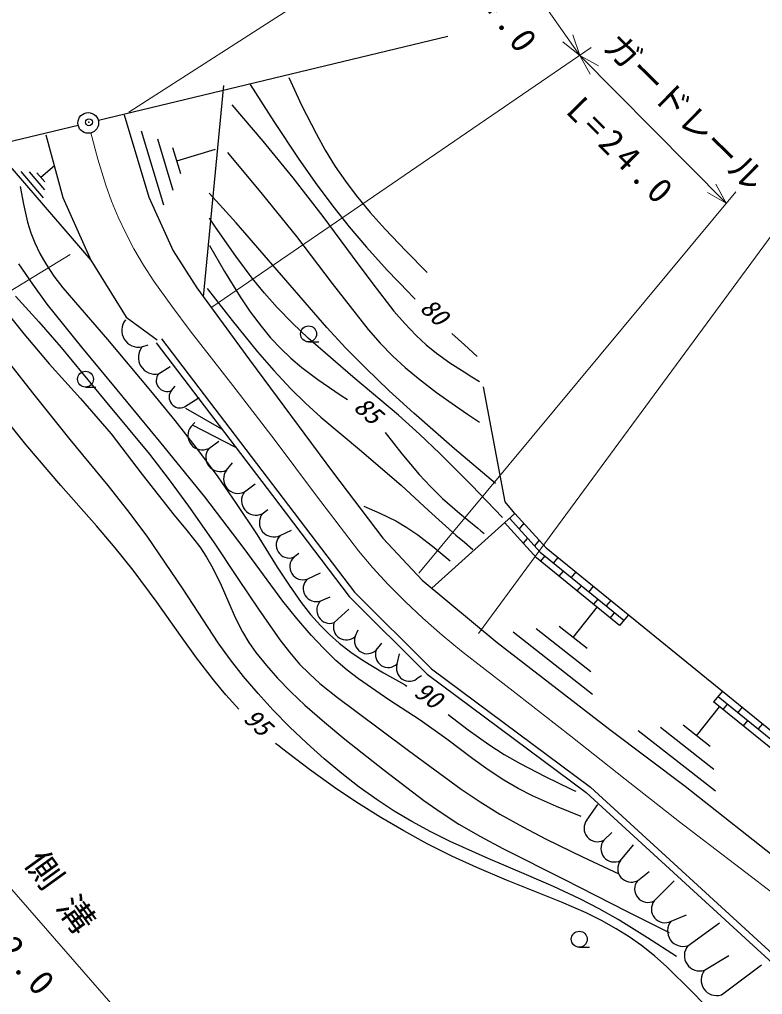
# Model space of a CAD drawing. Units: millimetres, scale not verified. Extents: x 40000 to 680000, y 20000 to 380000.
# Drawn here: x 93946 to 147507, y 261663 to 331992 of the extents above; entities that cross this region are included whole.
import ezdxf
from ezdxf.enums import TextEntityAlignment as Align

# ---------------------------------------------------------------- set-up
doc = ezdxf.new("R2010")
doc.units = ezdxf.units.MM
doc.header["$LTSCALE"] = 1000
doc.header["$PDMODE"] = 32
doc.header["$PDSIZE"] = 500
doc.linetypes.add('CHAIN', pattern=[18.5, 12, -1.5, 3.5, -1.5])
for name, color, linetype, lineweight in [('M-BGD', 7, 'Continuous', 25), ('M-BMK', 2, 'CHAIN', 13), ('M-BMK-OTRS', 5, 'Continuous', 25), ('M-BMK-SRVR', 3, 'Continuous', 25), ('M-STR-HTXT', 7, 'Continuous', 13)]:
    doc.layers.add(name, color=color, linetype=linetype, lineweight=lineweight)
doc.layers.add('M-OTRS', color=6, linetype='Continuous')
doc.styles.add('ＭＳ ゴシック', font='')
doc.styles.get('ＭＳ ゴシック').set_extended_font_data('MS Gothic')

msp = doc.modelspace()

# ---------------------------------------------------------------- linework, layer by layer
at = {"layer": 'M-BGD'}
for p, q in [((113352, 327808), (114310, 325770)), ((107211, 311988), (108682, 327234)), ((110569, 327315), (112272, 324631)), ((109261, 325841), (111477, 323224)), ((114310, 325770), (115320, 323766)), ((101494, 325108), (103277, 319179)), ((112272, 324631), (114026, 321979)), ((95839, 323666), (97073, 319150)), ((104345, 318600), (102740, 323936)), ((115320, 323766), (115988, 322564)), ((91991, 322860), (99083, 314636)), ((103888, 323375), (104997, 319688)), ((111477, 323224), (113648, 320567)), ((105568, 320854), (105003, 322731)), ((105285, 321792), (108074, 322631)), ((108936, 322404), (111438, 319399)), ((115988, 322564), (116706, 321396)), ((95488, 320609), (96473, 321458)), ((114026, 321979), (115252, 320236)), ((95685, 319136), (94061, 321020)), ((94631, 321000), (95753, 319699)), ((95774, 320278), (95202, 320940)), ((116706, 321396), (117437, 320332)), ((113648, 320567), (115802, 317775)), ((115252, 320236), (116532, 318521)), ((117437, 320332), (118223, 319294)), ((94000, 319952), (94233, 318660)), ((94000, 319952), (94233, 318660)), ((108598, 318394), (107628, 319457)), ((111438, 319399), (113904, 316342)), ((94233, 318660), (94525, 317382)), ((94233, 318660), (94525, 317382)), ((97073, 319150), (99083, 314636)), ((103277, 319179), (105013, 315303)), ((118223, 319294), (119234, 318073)), ((109562, 317328), (108598, 318394)), ((116532, 318521), (117719, 317025)), ((119234, 318073), (120302, 316878)), ((94525, 317382), (94759, 316615)), ((94525, 317382), (94759, 316615)), ((108016, 317093), (107630, 317656)), ((112835, 313549), (109562, 317328)), ((115802, 317775), (117922, 314929)), ((94759, 316615), (95049, 315871)), ((94759, 316615), (95049, 315871)), ((108403, 316530), (108016, 317093)), ((109540, 314916), (108403, 316530)), ((117719, 317025), (118958, 315561)), ((120302, 316878), (121807, 315297)), ((95049, 315871), (95417, 315108)), ((95049, 315871), (95417, 315108)), ((113904, 316342), (116473, 312960)), ((95417, 315108), (95845, 314360)), ((95417, 315108), (95845, 314360)), ((105013, 315303), (106730, 312648)), ((107631, 315692), (108713, 313823)), ((118958, 315561), (120457, 313915)), ((121807, 315297), (123345, 313738)), ((99083, 314636), (101640, 310532)), ((110722, 313342), (109540, 314916)), ((117922, 314929), (119407, 312925)), ((94896, 312896), (93891, 314361)), ((95845, 314360), (96425, 313486)), ((95845, 314360), (96425, 313486)), ((108713, 313823), (109845, 311988)), ((120457, 313915), (122007, 312302)), ((96425, 313486), (97065, 312630)), ((96425, 313486), (97065, 312630)), ((111603, 312262), (110722, 313342)), ((116095, 309774), (112835, 313549)), ((95950, 311469), (94896, 312896)), ((97065, 312630), (100279, 308905)), ((97065, 312630), (100279, 308905)), ((106730, 312648), (110519, 307450)), ((107469, 312582), (109267, 310286)), ((116473, 312960), (119086, 309620)), ((119407, 312925), (120941, 310954)), ((122007, 312302), (122237, 312066)), ((93658, 312047), (95341, 310196)), ((109845, 311988), (110577, 310909)), ((112529, 311222), (111603, 312262)), ((122237, 312066), (122467, 311830)), ((92487, 311511), (94262, 309312)), ((98447, 308348), (95950, 311469)), ((110577, 310909), (111358, 309863)), ((113625, 310096), (112529, 311222)), ((120941, 310954), (121720, 310052)), ((95341, 310196), (96958, 308328)), ((101640, 310532), (103877, 308891)), ((109267, 310286), (111113, 308026)), ((111358, 309863), (112042, 309041)), ((114759, 309017), (113625, 310096)), ((117465, 308294), (116095, 309774)), ((119086, 309620), (119944, 308650)), ((121720, 310052), (122539, 309195)), ((94262, 309312), (96082, 307152)), ((100279, 308905), (103385, 305215)), ((100279, 308905), (103385, 305215)), ((104189, 308963), (112570, 297956)), ((112042, 309041), (112776, 308253)), ((117986, 306212), (114759, 309017)), ((122539, 309195), (123251, 308532)), ((125100, 309351), (126023, 308516)), ((96958, 308328), (100127, 304497)), ((100984, 305275), (98447, 308348)), ((102775, 308381), (103224, 308531)), ((103791, 308660), (112172, 297653)), ((112776, 308253), (113514, 307553)), ((114784, 308738), (115530, 308739)), ((118877, 306857), (117465, 308294)), ((119944, 308650), (120850, 307717)), ((123251, 308532), (124003, 307915)), ((126023, 308516), (126949, 307685)), ((110519, 307450), (116517, 299368)), ((111113, 308026), (112288, 306676)), ((113514, 307553), (114303, 306889)), ((120850, 307717), (121754, 306881)), ((124003, 307915), (124973, 307220)), ((94905, 305061), (93254, 307190)), ((96082, 307152), (98336, 304648)), ((103974, 306436), (104797, 306961)), ((112288, 306676), (113511, 305362)), ((114303, 306889), (115458, 306019)), ((120604, 305196), (118877, 306857)), ((121754, 306881), (122699, 306089)), ((124973, 307220), (125990, 306566)), ((115458, 306019), (116666, 305185)), ((121260, 303445), (117986, 306212)), ((122699, 306089), (124015, 305082)), ((125990, 306566), (126546, 306226)), ((126546, 306226), (127114, 305884)), ((98705, 305476), (99452, 305477)), ((104164, 301429), (100984, 305275)), ((104910, 305240), (105172, 305539)), ((113511, 305362), (114571, 304307)), ((128950, 297211), (127398, 305504)), ((97595, 301699), (94905, 305061)), ((98336, 304648), (100549, 302100)), ((103385, 305215), (105143, 303064)), ((103385, 305215), (105143, 303064)), ((105846, 304043), (106893, 304717)), ((116666, 305185), (117127, 304877)), ((117127, 304877), (117589, 304570)), ((122367, 303584), (120604, 305196)), ((124015, 305082), (125374, 304119)), ((100127, 304497), (103306, 300636)), ((105910, 303947), (108510, 302463)), ((114571, 304307), (115672, 303296)), ((125374, 304119), (126239, 303529)), ((94397, 301333), (92675, 303488)), ((115672, 303296), (118594, 300858)), ((122776, 302088), (121260, 303445)), ((125294, 301031), (122367, 303584)), ((126239, 303529), (127116, 302938)), ((105143, 303064), (106855, 300876)), ((105143, 303064), (106855, 300876)), ((106296, 302622), (106595, 302922)), ((109537, 301114), (106405, 302732)), ((100549, 302100), (102789, 299163)), ((120313, 302192), (121516, 300665)), ((124241, 300695), (122776, 302088)), ((96919, 298385), (94397, 301333)), ((100330, 298377), (97595, 301699)), ((107311, 297569), (104164, 301429)), ((107584, 301052), (108317, 301576)), ((128265, 298520), (125294, 301031)), ((103306, 300636), (104740, 298788)), ((106855, 300876), (108235, 299006)), ((106855, 300876), (108235, 299006)), ((118594, 300858), (121479, 298371)), ((121516, 300665), (122762, 299181)), ((126524, 298398), (124241, 300695)), ((108872, 299481), (109290, 300005)), ((102789, 299163), (105085, 296250)), ((108235, 299006), (109576, 297087)), ((108235, 299006), (109576, 297087)), ((116517, 299368), (120142, 294575)), ((122762, 299181), (123580, 298296)), ((99487, 295475), (96919, 298385)), ((101763, 296566), (100330, 298377)), ((104740, 298788), (106132, 296896)), ((110160, 297911), (110937, 298510)), ((121479, 298371), (123421, 296568)), ((123580, 298296), (124442, 297452)), ((128757, 296065), (126524, 298398)), ((110142, 293832), (107311, 297569)), ((112172, 297653), (117722, 290360)), ((112570, 297956), (118100, 290690)), ((106132, 296896), (107930, 294305)), ((109576, 297087), (111071, 294816)), ((109576, 297087), (111071, 294816)), ((118773, 296877), (119933, 296376)), ((124442, 297452), (125693, 296349)), ((129653, 296369), (128950, 297211)), ((103142, 294727), (101763, 296566)), ((105085, 296250), (106033, 295118)), ((111448, 296341), (111836, 296640)), ((119933, 296376), (121072, 295819)), ((123421, 296568), (125409, 294804)), ((123678, 290961), (129653, 296369)), ((125693, 296349), (126987, 295289)), ((129653, 296369), (131904, 293881)), ((100837, 293892), (99487, 295475)), ((121072, 295819), (121877, 295346)), ((128912, 295698), (131214, 293153)), ((129266, 296018), (131482, 293569)), ((130296, 295659), (129962, 295248)), ((105735, 290898), (103142, 294727)), ((106033, 295118), (106936, 293947)), ((111071, 294816), (112531, 292487)), ((111071, 294816), (112531, 292487)), ((112735, 294770), (113558, 295145)), ((121877, 295346), (122659, 294816)), ((122659, 294816), (123842, 293909)), ((125409, 294804), (126019, 294287)), ((126987, 295289), (127214, 295107)), ((127214, 295107), (127449, 294919)), ((107930, 294305), (109685, 291671)), ((120142, 294575), (122982, 291542)), ((126019, 294287), (126631, 293772)), ((130543, 294561), (130257, 294211)), ((131406, 294432), (131072, 294022)), ((102140, 292272), (100837, 293892)), ((106936, 293947), (107436, 293206)), ((112940, 290042), (110142, 293832)), ((113709, 293200), (114083, 293499)), ((123842, 293909), (124995, 292953)), ((131482, 293569), (137515, 288663)), ((131819, 293301), (131506, 292916)), ((131904, 293881), (151594, 277869)), ((107436, 293206), (107889, 292424)), ((137205, 288282), (131214, 293153)), ((132759, 293186), (132438, 292791)), ((103867, 289928), (102140, 292272)), ((107889, 292424), (108482, 291193)), ((112531, 292487), (113374, 291189)), ((112531, 292487), (113374, 291189)), ((114683, 291629), (115655, 292078)), ((133136, 292203), (132836, 291834)), ((134041, 292144), (133720, 291749)), ((108482, 291193), (109028, 289921)), ((109685, 291671), (111170, 289451)), ((113374, 291189), (114260, 289935)), ((113374, 291189), (114260, 289935)), ((122982, 291542), (128368, 287043)), ((134448, 291171), (134131, 290781)), ((108278, 287033), (105735, 290898)), ((118100, 290690), (123654, 285143)), ((135312, 291110), (134991, 290716)), ((105542, 287554), (103867, 289928)), ((109028, 289921), (109496, 288855)), ((113938, 288786), (112940, 290042)), ((114260, 289935), (114930, 289083)), ((114260, 289935), (114930, 289083)), ((115657, 290058), (116330, 290358)), ((117722, 290360), (123326, 284763)), ((135635, 290184), (135329, 289807)), ((136570, 290087), (136249, 289692)), ((111170, 289451), (112714, 287250)), ((114930, 289083), (115642, 288274)), ((114930, 289083), (115642, 288274)), ((116630, 288488), (117677, 289461)), ((133861, 287414), (135578, 289605)), ((136822, 289197), (136526, 288833)), ((137836, 289057), (137205, 288282)), ((109496, 288855), (110022, 287811)), ((114979, 287575), (113938, 288786)), ((110022, 287811), (110481, 287052)), ((115642, 288274), (116289, 287626)), ((115642, 288274), (116289, 287626)), ((118146, 287497), (118351, 287965)), ((135255, 283306), (129539, 287788)), ((131184, 288052), (135133, 284956)), ((134866, 286626), (132855, 288202)), ((106708, 285940), (105542, 287554)), ((109166, 285800), (108278, 287033)), ((110481, 287052), (110991, 286325)), ((112714, 287250), (113406, 286355)), ((115849, 286648), (114979, 287575)), ((116289, 287626), (116985, 287016)), ((116289, 287626), (116985, 287016)), ((116985, 287016), (117831, 286365)), ((116985, 287016), (117831, 286365)), ((119662, 286507), (120073, 286994)), ((128368, 287043), (136497, 280784)), ((110991, 286325), (111741, 285387)), ((113406, 286355), (114141, 285502)), ((116759, 285766), (115849, 286648)), ((117831, 286365), (118719, 285758)), ((117831, 286365), (118719, 285758)), ((121177, 285517), (121345, 286246)), ((107920, 284366), (106708, 285940)), ((110102, 284602), (109166, 285800)), ((117557, 285069), (116759, 285766)), ((118719, 285758), (120179, 284867)), ((118719, 285758), (120179, 284867)), ((111741, 285387), (112544, 284480)), ((114141, 285502), (114847, 284787)), ((118386, 284425), (117557, 285069)), ((120179, 284867), (121689, 284017)), ((120179, 284867), (121689, 284017)), ((123654, 285143), (135103, 276618)), ((108822, 283286), (107920, 284366)), ((111142, 283371), (110102, 284602)), ((112544, 284480), (113502, 283489)), ((114847, 284787), (115602, 284107)), ((120579, 282916), (118386, 284425)), ((122693, 284526), (122918, 284676)), ((123326, 284763), (134784, 276233)), ((113502, 283489), (114503, 282541)), ((115602, 284107), (116873, 283085)), ((121689, 284017), (121778, 283967)), ((121689, 284017), (121778, 283967)), ((121778, 283967), (121876, 283913)), ((121778, 283967), (121876, 283913)), ((144613, 283547), (143982, 282771)), ((109768, 282248), (108822, 283286)), ((112227, 282179), (111142, 283371)), ((116873, 283085), (118195, 282099)), ((122822, 281447), (120579, 282916)), ((151223, 276882), (143982, 282771)), ((144302, 283165), (151411, 277383)), ((113420, 280962), (112227, 282179)), ((114503, 282541), (115926, 281296)), ((118195, 282099), (121981, 279252)), ((142758, 280315), (144411, 282422)), ((144970, 282616), (144652, 282225)), ((146031, 282393), (145720, 282011)), ((124741, 280075), (122822, 281447)), ((124850, 281857), (126295, 280749)), ((124850, 281857), (126295, 280749)), ((146446, 281441), (146116, 281035)), ((114656, 279788), (113420, 280962)), ((115926, 281296), (117400, 280088)), ((126295, 280749), (127780, 279686)), ((126295, 280749), (127780, 279686)), ((136497, 280784), (141929, 276694)), ((144114, 276319), (138555, 280678)), ((140155, 280935), (143996, 277923)), ((143736, 279548), (141781, 281081)), ((147501, 281197), (147191, 280816)), ((117400, 280088), (120229, 277852)), ((126620, 278658), (124741, 280075)), ((112664, 279569), (112402, 279771)), ((112925, 279367), (112664, 279569)), ((114859, 277894), (112925, 279367)), ((115904, 278667), (114656, 279788)), ((121981, 279252), (125781, 276468)), ((127780, 279686), (128889, 278978)), ((127780, 279686), (128889, 278978)), ((117191, 277592), (115904, 278667)), ((127729, 277860), (126620, 278658)), ((128889, 278978), (130030, 278322)), ((128889, 278978), (130030, 278322)), ((116819, 276478), (114859, 277894)), ((120229, 277852), (123092, 275665)), ((128868, 277115), (127729, 277860)), ((130030, 278322), (131831, 277385)), ((130030, 278322), (131831, 277385)), ((118437, 276627), (117191, 277592)), ((129885, 276532), (128868, 277115)), ((131831, 277385), (133663, 276499)), ((131831, 277385), (133663, 276499)), ((118384, 275428), (116819, 276478)), ((119717, 275712), (118437, 276627)), ((125781, 276468), (127158, 275552)), ((130924, 276005), (129885, 276532)), ((133663, 276499), (133854, 276409)), ((133663, 276499), (133854, 276409)), ((133854, 276409), (134044, 276318)), ((133854, 276409), (134044, 276318)), ((135103, 276618), (150095, 262877)), ((141929, 276694), (149153, 270987)), ((120955, 274899), (119717, 275712)), ((132668, 275224), (130924, 276005)), ((134784, 276233), (149796, 262473)), ((119982, 274427), (118384, 275428)), ((123092, 275665), (124339, 274787)), ((127158, 275552), (128577, 274680)), ((134444, 274495), (132668, 275224)), ((134843, 274249), (135629, 275374)), ((121647, 273457), (119982, 274427)), ((122223, 274138), (120955, 274899)), ((124339, 274787), (125628, 273954)), ((128577, 274680), (130230, 273747)), ((123592, 273394), (122223, 274138)), ((125628, 273954), (127190, 273049)), ((130230, 273747), (131921, 272860)), ((123344, 272538), (121647, 273457)), ((124989, 272704), (123592, 273394)), ((127190, 273049), (128784, 272195)), ((136058, 272790), (136642, 273352)), ((125108, 271652), (123344, 272538)), ((127730, 271479), (124989, 272704)), ((128784, 272195), (133239, 269947)), ((131921, 272860), (134526, 271588)), ((137272, 271330), (138215, 272454)), ((126905, 270817), (125108, 271652)), ((130498, 270306), (127730, 271479)), ((134526, 271588), (137153, 270363)), ((129050, 269902), (126905, 270817)), ((132435, 269463), (130498, 270306)), ((138487, 269870), (139340, 270544)), ((131217, 269044), (129050, 269902)), ((134344, 268567), (132435, 269463)), ((133239, 269947), (137694, 267685)), ((139701, 268410), (141139, 269871)), ((133018, 268321), (131217, 269044)), ((134784, 267549), (133018, 268321)), ((135735, 267846), (134344, 268567)), ((135891, 267004), (134784, 267549)), ((137097, 267073), (135735, 267846)), ((137694, 267685), (139238, 266905)), ((140916, 266950), (142039, 267400)), ((136965, 266409), (135891, 267004)), ((139222, 265759), (137097, 267073)), ((139238, 266905), (140783, 266126)), ((142125, 265181), (144399, 266840)), ((137890, 265826), (136965, 266409)), ((138781, 265192), (137890, 265826)), ((139713, 264446), (138781, 265192)), ((141310, 264398), (139222, 265759)), ((134299, 265075), (135045, 265076)), ((140605, 263655), (139713, 264446)), ((143334, 263412), (145075, 264480)), ((144543, 261643), (147435, 263808)), ((142406, 261886), (140605, 263655)), ((144171, 260068), (142406, 261886))]:
    msp.add_line(p, q, dxfattribs=at)
for centre in [(114784, 309312), (98705, 306050), (134299, 265649)]:
    msp.add_circle(centre, 574, dxfattribs=at)
for centre, radius, start, end in [((102530, 309571), 1215, 141.62454, 281.66488), ((103728, 307627), 1215, 141.62454, 281.66488), ((104577, 305944), 779, 140.71627, 295.35556), ((105512, 304747), 779, 140.71627, 295.35556), ((107129, 301992), 1044, 142.89486, 295.81771), ((108417, 300422), 1044, 142.89486, 295.81771), ((109705, 298851), 1044, 142.89486, 295.81771), ((110993, 297281), 1044, 142.89486, 295.81771), ((112281, 295710), 1044, 142.89486, 295.81771), ((113399, 294094), 947, 134.47702, 289.1163), ((114373, 292524), 947, 134.47702, 289.1163), ((115346, 290953), 947, 134.47702, 289.1163), ((116320, 289383), 947, 134.47702, 289.1163), ((117500, 288163), 928, 159.51998, 314.15924), ((119015, 287173), 928, 159.51998, 314.15924), ((120531, 286182), 928, 159.51998, 314.15924), ((122047, 285192), 928, 159.51998, 314.15924), ((135615, 273656), 973, 142.43637, 297.07559), ((136829, 272196), 973, 142.43637, 297.07559), ((138044, 270736), 973, 142.43637, 297.07559), ((139258, 269276), 973, 142.43637, 297.07559), ((140473, 267816), 973, 142.43637, 297.07559), ((141782, 266244), 1117, 140.85232, 287.85226), ((142991, 264476), 1117, 140.85232, 287.85226), ((144200, 262706), 1117, 140.85232, 287.85226)]:
    msp.add_arc(centre, radius, start, end, dxfattribs=at)
at = {"layer": 'M-BMK'}
for p, q in [((99084, 323815), (99596, 321924)), ((99596, 321924), (100168, 320042)), ((100168, 320042), (100583, 318877)), ((100583, 318877), (101054, 317731)), ((101054, 317731), (101600, 316572)), ((101600, 316572), (102199, 315439)), ((102199, 315439), (102890, 314264)), ((102890, 314264), (103636, 313116)), ((103636, 313116), (104918, 311312)), ((104918, 311312), (106260, 309529)), ((106260, 309529), (109313, 305582)), ((109313, 305582), (112377, 301633)), ((112377, 301633), (115367, 297639)), ((115367, 297639), (118378, 293657)), ((118378, 293657), (119424, 292435)), ((119424, 292435), (120522, 291246)), ((120522, 291246), (121753, 290004)), ((121753, 290004), (123032, 288799)), ((123032, 288799), (124404, 287591)), ((124404, 287591), (125816, 286428)), ((125816, 286428), (129757, 283368)), ((129757, 283368), (133700, 280294)), ((133700, 280294), (137605, 277190)), ((137605, 277190), (141535, 274107)), ((141535, 274107), (145500, 271097)), ((145500, 271097), (149456, 268051))]:
    msp.add_line(p, q, dxfattribs=at)
at = {"layer": 'M-BMK-OTRS'}
for p, q in [((124821, 330776), (99629, 324708)), ((98171, 324357), (68630, 317242))]:
    msp.add_line(p, q, dxfattribs=at)
at = {"layer": 'M-BMK-SRVR'}
msp.add_circle((98900, 324532), 746, dxfattribs=at)
at = {"layer": 'M-OTRS'}
msp.add_point((98949, 324584), dxfattribs=at)
at = {"layer": 'M-STR-HTXT'}
for p, q in [((101816, 325299), (127059, 341523)), ((126240, 340949), (134331, 329407)), ((133823, 330883), (134331, 329407)), ((135150, 329981), (107809, 311236)), ((134331, 329407), (133120, 330390)), ((135080, 328038), (134331, 329407)), ((134331, 329407), (135690, 328642)), ((134331, 329407), (144900, 318739)), ((144151, 320108), (144900, 318739)), ((145587, 319566), (122724, 292047)), ((144900, 318739), (143541, 319504)), ((127026, 287697), (148868, 317406)), ((67210, 296635), (97605, 315030)), ((68686, 297529), (120675, 237971))]:
    msp.add_line(p, q, dxfattribs=at)

# ---------------------------------------------------------------- texts
at = {"layer": 'M-BGD', "style": 'ＭＳ ゴシック', "oblique": 15, "width": 1.05}
for s, rotation, p in [('80', 316.878, (122451, 310788)), ('85', 319.378, (117685, 303605)), ('90', 325.078, (122055, 282944)), ('95', 316.878, (109732, 281184))]:
    msp.add_text(s, height=1320, rotation=rotation, dxfattribs=at).set_placement(p, align=Align.BOTTOM_LEFT)
at = {"layer": 'M-STR-HTXT', "style": 'ＭＳ ゴシック'}
msp.add_text('ガードレール', height=1833, rotation=315.478, dxfattribs=at).set_placement((135536, 329546), align=Align.BOTTOM_LEFT)
at = {"layer": 'M-STR-HTXT', "style": 'ＭＳ ゴシック', "width": 1.05}
msp.add_text('側 溝', height=1833, rotation=305.878, dxfattribs=at).set_placement((93782, 270865), align=Align.BOTTOM_LEFT)
at = {"layer": 'M-STR-HTXT', "char_height": 1833, "attachment_point": 7, "style": 'ＭＳ ゴシック'}
for s, insert, rotation in [('\\T1.32;L=14.0', (124409, 337193), 305.078), ('\\T1.32;L=24.0', (133221, 325285), 314.778), ('\\T1.32;L=72.0', (88994, 268565), 311.178)]:
    msp.add_mtext(s, dxfattribs=dict(at, insert=insert, rotation=rotation))

doc.saveas('drawing.dxf')
